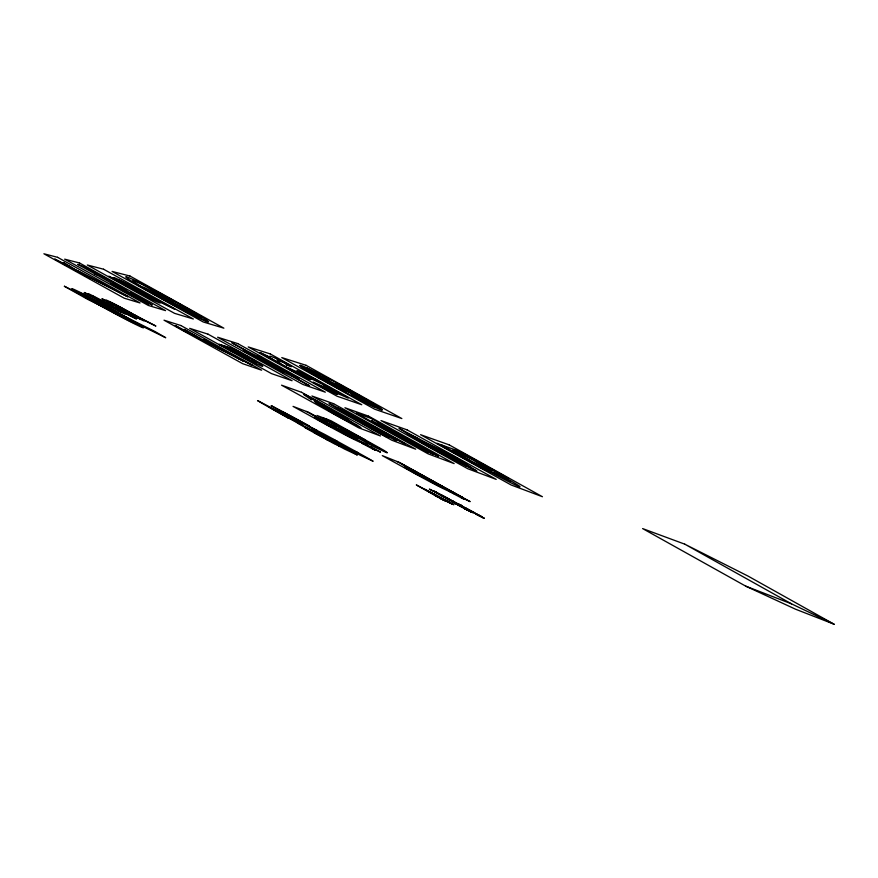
<?xml version="1.0" encoding="UTF-8"?>
<svg xmlns="http://www.w3.org/2000/svg" width="878" height="878" viewBox="0 0 878 878"><rect width="100%" height="100%" fill="white"/><g stroke="black" fill="none" stroke-linecap="round" stroke-linejoin="round"><path stroke-width="1.32" d="M136.288 323.773L136.288 323.883A32.793 1.021 28.6 0 1 117.959 314.939L106.26 308.65A32.793 1.021 28.6 0 1 80.809 294.097L78.735 292.495A32.793 1.021 28.6 0 1 96.92 301.341L108.85 307.75A32.793 1.021 28.6 0 1 134.433 322.402L136.288 323.773L100.355 304.315L114.272 311.975M140.348 318.747L140.337 318.802A17.417 0.571 28.6 0 1 130.548 314.05L122.711 309.824A17.417 0.571 28.6 0 1 112.285 303.876L109.783 302.12A17.417 0.571 28.6 0 1 119.54 306.85L125.861 310.241A17.417 0.571 28.6 0 1 132.029 313.666L133.423 314.456A17.417 0.571 28.6 0 1 138.724 317.584L140.348 318.736L121.296 308.387L128.638 312.469M418.663 445.925L417.16 444.608A30.939 1.218 28.4 0 0 414.712 443.039L411.958 441.36A27.383 1.087 28.4 0 0 409.389 439.834L370.944 418.389L356.172 413.099L383.895 428.464A30.939 1.218 28.4 0 0 401.872 438.111L403.167 438.78A30.939 1.218 28.4 0 0 410.136 442.292A30.851 1.218 28.4 0 0 412.978 443.664A30.939 1.218 28.4 0 0 418.422 445.947L418.652 445.936M423.876 448.384L438.429 456.253L428.431 451.193M428.431 452.532L414.054 444.784L423.887 449.712M453.772 504.652L450.546 503.094M484.294 518.382L476.567 514.299L484.019 518.283M382.062 409.971L381.535 409.927A46.699 2.052 28.4 0 1 375.169 407.381L372.601 406.196A46.699 2.052 28.4 0 1 359.332 399.622L355.436 397.613A46.699 2.052 28.4 0 1 338.787 388.756L334.573 386.452A46.699 2.052 28.4 0 1 318.835 377.606L315.389 375.608A46.699 2.052 28.4 0 1 304.644 369.056L302.877 367.882A46.699 2.052 28.4 0 1 300.046 365.402L300.452 365.38A46.699 2.052 28.4 0 1 306.466 367.706L308.99 368.87A46.699 2.052 28.4 0 1 322.358 375.477L326.331 377.529A46.699 2.052 28.4 0 1 343.441 386.616L347.776 388.987A46.699 2.052 28.4 0 1 363.876 398.041L367.366 400.072A46.699 2.052 28.4 0 1 378.001 406.591L379.691 407.732A46.699 2.052 28.4 0 1 382.062 409.971L332.883 383.247L349.279 392.159L343.254 388.416M102.935 302.416L91.773 295.721L121.515 311.888M110.376 305.873L102.935 301.834L110.365 305.851M249.111 352.484L250.867 353.088A24.891 0.988 28.5 0 1 267.538 361.451L268.679 362.065A24.891 0.988 28.5 0 1 292.615 376.278L309.616 385.859L291.189 375.795A24.891 0.988 28.5 0 1 274.188 367.289L273.058 366.686A24.891 0.988 28.5 0 1 249.111 352.484L231.869 342.771L250.46 352.912M337.536 393.135L330.765 389.393M341.18 394.376L326.539 389.382L320.02 385.804L333.475 390.315M118.113 286.228L123.227 288.972L118.047 286.162M119.792 286.645L124.928 289.477M292.615 376.278L291.211 375.806M448.921 491.241L462.037 498.287L464.725 499.395L461.356 497.53L470.158 501.623L399.688 462.541L382.292 455.616L415.963 474.186A30.148 0.955 28.4 0 0 449.854 491.581L449.964 491.351A30.148 0.955 28.4 0 0 449.163 490.758L448.757 490.484A30.148 0.955 28.4 0 0 446.441 489.024L432.711 481.155M297.005 372.206L303.678 375.905M300.287 374.774L266.901 356.281L299.244 374.313L313.281 379.109M323.631 386.978L330.26 390.666M139.821 286.173L144.113 287.38L201.281 317.562A39.29 1.657 28.6 0 0 160.762 294.031M94.572 274.068L101.255 275.89M76.935 270.336L127.837 296.709L83.629 274.441M341.202 394.343L307.333 375.63L341.103 394.354M310.636 378.22L303.909 374.489M431.482 492.701L424.875 489.375L442.896 499.714M287.797 367.673L299.431 373.007M333.157 383.291L343.781 386.792M294.448 371.361L307.41 375.652M338.469 388.581L349.005 392.104M320.02 382.841L308.156 377.397M326.748 386.583L323.719 385.618L328.229 388.537M116.368 285.668L121.482 288.478M315.553 431.822L314.719 431.361A40.344 1.13 28.4 0 0 309.736 428.662L297.422 422.922L301.461 425.347A40.816 1.152 28.4 0 0 305.774 427.773L306.532 428.19M311.975 428.464L315.948 430.889A41.727 1.207 28.4 0 0 320.349 433.359L321.282 433.875A46.117 1.328 28.4 0 0 327.165 437.134L347.886 448.548A46.029 1.328 28.4 0 0 353.999 451.885L355.019 452.444A41.639 1.196 28.4 0 0 360.035 455.155L373.139 461.279L369.122 458.876A41.145 1.174 28.4 0 0 364.732 456.406L363.799 455.88A45.371 1.284 28.4 0 0 357.884 452.609L336.911 441.063A45.458 1.295 28.4 0 0 330.71 437.661L329.667 437.101A41.233 1.174 28.4 0 0 324.575 434.347L300.43 421.989L317.386 430.626M684.763 544.162L642.608 528.578L745.817 586.197L795.468 609.178L834.1 624.225L748.023 576.078L684.763 544.162L791.528 603.855L834.1 624.225M416.117 445.618L410.136 442.292M313.402 415.316L315.696 416.194L308.694 412.331L293.054 406.393L327.285 425.281A30.39 0.977 28.4 0 0 360.748 442.424L360.814 442.227M316.881 417.248L326.177 421.978L323.85 421.089M132.622 287.852L141.599 292.846L118.365 280.137A21.193 0.845 28.6 0 1 130.295 285.767L137.989 289.894A21.193 0.845 28.6 0 1 145.496 294.086L147.186 295.052A21.193 0.845 28.6 0 1 153.606 298.915L155.538 300.364M327.329 423.009L336.636 427.751L334.288 426.84M745.817 586.197L791.528 603.855M337.756 428.76L347.084 433.512L344.637 432.569M347.907 434.401L357.5 439.263L353.977 437.892M356.709 439.516L367.904 445.003L360.649 442.073A30.39 0.977 28.4 0 0 359.717 441.404L359.256 441.096A30.39 0.977 28.4 0 0 356.764 439.549L306.422 411.464M401.444 463.902L462.519 497.398L449.887 491.581M403.595 465.088L404.22 465.34M355.228 435.367L364.194 440.262L360.606 438.144M407.875 467.447L408.511 467.7M410.015 468.632L410.663 468.885M414.295 470.992L414.943 471.256M416.435 472.177L417.083 472.43M420.716 474.526L421.363 474.789M327.165 437.134L336.911 441.063M422.845 475.711L423.503 475.975M337.69 445.047L340.192 446.518L333.421 443.313A28.184 0.79 28.4 0 1 330.029 441.469L329.93 441.414A32.091 0.9 28.4 0 1 326.353 439.45L314.203 432.766A32.135 0.9 28.4 0 1 310.746 430.857L310.658 430.813A28.217 0.79 28.4 0 1 307.596 429.101L305.061 427.597L311.723 430.758A28.052 0.779 28.4 0 1 314.653 432.349L320.053 434.61A32.541 0.922 28.4 0 0 323.543 436.542L335.835 443.302A32.497 0.922 28.4 0 0 339.446 445.289L340.049 445.607A28.667 0.812 28.4 0 0 342.991 447.209L349.872 450.48L347.359 448.987A28.228 0.79 28.4 0 0 344.264 447.253A32.08 0.9 28.4 0 0 340.664 445.267L328.306 438.462A32.113 0.9 28.4 0 0 324.662 436.476L324.564 436.41A28.261 0.79 28.4 0 0 321.096 434.533L314.357 431.339L316.859 432.832A28.7 0.812 28.4 0 0 319.493 434.303M427.125 478.071L427.773 478.334M314.203 432.766L331.072 441.371A31.685 0.878 28.4 0 1 334.529 443.28L335.089 443.588A28.008 0.779 28.4 0 1 337.69 445.047M323.543 436.542L328.306 438.462M429.254 479.245L429.913 479.509M433.491 481.583L434.171 481.868M435.543 482.724L436.311 483.043M439.461 484.941L440.569 485.391M441.316 486.006L442.699 486.566M326.353 439.45L331.072 441.371M335.835 443.302L340.664 445.267M347.886 448.548L357.884 452.609M444.795 488.036L446.957 488.914M335.056 443.577L340.005 445.596M446.386 488.991L449.086 490.089M449.097 490.703L453.344 492.437M449.986 491.373L455.462 493.612M453.015 493.216L459.721 495.96M465.878 508.285L450.864 500.262M460.171 505.399L459.315 505.037L467.557 510.063L464.66 508.581M467.228 509.855L472.715 512.697L468.226 509.953L470.641 510.963M472.529 511.764L481.001 516.242L478.126 514.969M477.281 514.629L468.226 509.953M278.897 363.108L259.998 352.561L264.947 354.778A15.694 0.658 28.5 0 0 270.578 357.192L270.007 356.666A48.18 2.019 28.5 0 1 289.202 364.908A26.428 1.119 28.5 0 1 287.402 365.182L286.096 364.579A22.663 0.955 28.5 0 0 287.369 364.897L287.358 364.831A22.63 0.955 28.5 0 0 286.349 363.986A35.241 1.482 28.5 0 0 277.086 359.958L280.554 363.657M329.129 387.516L348.193 398.14L334.902 392.246M441.996 495.444L441.239 495.126L465.998 509.229L464.736 508.625M131.074 288.258L108.696 276.241L117.411 280.312M157.392 300.836L174.678 309.089L149.041 295.842M462.465 506.123L451.797 500.592L456.823 503.588M335.286 384.235L364.14 398.195M442.007 495.455L445.892 497.464M318.571 377.452L346.854 391.149M355.996 435.718L358.926 437.233M283.901 370.527L298.893 378.056L288.072 372.996M258.022 358.334L243.425 350.991L253.896 355.897M120.308 308.661L101.914 298.729L109.037 302.186A21.763 0.713 28.6 0 0 120.176 308.595L122.13 309.671A21.763 0.713 28.6 0 0 140.524 319.34A21.763 0.713 28.6 0 0 142.148 319.373L141.149 318.758A21.763 0.713 28.6 0 0 135.519 315.454L133.785 314.467A21.763 0.713 28.6 0 0 111.506 302.515A21.763 0.713 28.6 0 0 108.093 301.604L109.102 302.23M141.819 319.175L155.911 326.056L134.927 315.125M110.134 305.796L121.515 311.899L84.222 292.495L91.103 295.809M104.636 303.349L106.754 304.392M109.838 305.906L115.567 308.705M118.881 310.329L120.352 311.053M122.898 312.294L136.485 318.955L116.137 308.332M218.918 348.05L243.941 361.429L183.272 330.468L175.326 325.573L214.759 345.921M93.759 297.137L97.513 299.014M101.804 301.165L104.175 302.35M107.39 303.953L113.471 307.004M448.779 501.986L451.94 503.95L442.622 499.505M337.679 408.149L338.326 408.468A88.634 3.282 28.4 0 1 391.39 436.52L393.168 437.496L392.29 437.046A23.925 0.911 28.4 0 0 387.604 435.675L389.042 436.585L386.397 435.225A23.673 0.889 28.4 0 0 377.869 431.702L376.596 431.032A91.795 3.523 28.4 0 1 337.997 408.358L389.042 436.585M340.982 415.426L315.213 402.201A36.656 1.328 28.4 0 0 316.431 403.057L316.749 403.265A40.487 1.471 28.4 0 0 319.153 404.802L357.181 425.358A39.993 1.438 28.4 0 1 359.508 426.84L359.815 427.048A36.239 1.295 28.4 0 1 360.957 427.871L339.149 416.852M438.649 496.882L450.502 502.831L447.978 501.459M70.174 266.879L54.666 259.054L76.88 270.984M80.293 272.389L127.837 296.709M461.049 505.41C458.766 504.17 464.813 507.627 461.18 505.421M319.153 404.802L347.787 419.508L352.287 422.548M324.081 407.622L348.303 420.068M328.098 410.125L357.181 425.358M448.647 501.92L446.672 500.767L447.582 501.239M454.991 502.907L460.401 505.706M452.905 502.106L462.596 507.034M463.694 507.703L469.357 510.645M455.166 503.489L460.577 506.288M466.053 509.141L471.596 512.017M461.762 507.012L434.742 491.768L453.092 501.151M444.948 499.681L447.714 501.261M437.244 496.707L416.293 484.919L446.331 500.526M338.985 386.111L378.133 406.679M304.512 368.969L343.166 389.272M207.526 321.798L187.332 311.174L144.552 285.646A39.29 1.657 28.6 0 0 141.402 286.601M429.825 491.812L453.783 504.63M390.6 430.527C376.201 423.328 406.788 439.867 392.246 431.427M440.262 498.331L441.25 498.792L434.632 495.346M422.834 476.677L419.267 474.899L428.014 479.662L423.986 477.303M464.242 508.241L463.288 507.747L464.484 508.373M447.999 501.579L449.229 502.172M390.523 430.374L392.301 431.328M391.061 430.78L377.255 422.801A23.091 0.911 28.4 0 1 379.724 424.03A23.201 0.922 28.4 0 1 384.498 426.478L388.669 428.683A23.201 0.922 28.4 0 1 391.895 430.407L397.196 433.315L391.775 431.164M423.053 476.798L409.949 469.313A22.499 0.713 28.4 0 1 412.375 470.542A22.608 0.713 28.4 0 1 417.05 472.968L421.133 475.13A22.608 0.713 28.4 0 1 424.272 476.809L429.43 479.629L424.217 477.423M478.28 515.177L481.067 516.582M440.108 498.254L445.892 501.338L445.234 500.855M326.133 387.835L313.172 382.062L328.076 390.622L337.251 394.387L332.795 391.522M140.579 292.122L154.846 299.771M119.112 280.861L133.335 288.489M141.292 292.747L155.538 300.386A21.193 0.845 28.6 0 1 143.531 294.778L134.016 289.652A21.193 0.845 28.6 0 1 121.373 282.343L118.376 280.236M333.739 427.52L319.976 419.673A22.685 0.724 28.4 0 1 322.358 420.88A22.795 0.724 28.4 0 1 327 423.284L331.083 425.446A22.795 0.724 28.4 0 1 334.233 427.136L339.457 429.99L333.859 427.498M109.794 302.186L121.504 308.463M128.045 311.975L139.767 318.264M110.419 302.68L122.108 308.957M358.882 437.123L359.651 437.617M359.409 437.485L344.977 429.265A23.541 0.779 28.4 0 1 352.276 433.008L356.49 435.236A23.541 0.779 28.4 0 1 359.76 436.992L365.149 439.944L360.364 438.012M91.784 295.787L103.165 301.889M109.53 305.314L120.923 311.427M92.42 296.281L103.78 302.383M333.969 427.652L329.799 425.545L338.645 430.352L334.441 427.904M423.13 476.743L424.173 477.314M78.768 292.615L100.794 304.436M113.108 311.053L135.179 322.906M80.019 293.57L101.991 305.368M465.428 507.78L473.944 512.357M436.289 492.415L429.364 489.112L443.28 496.597M460.599 505.256L461.202 505.585M478.126 515.265L477.478 514.914M447.692 501.129L448.318 501.47M359.607 437.507L360.331 437.902M461.071 505.519L461.784 505.805M478.28 515.057L476.205 514.223M463.88 508.329L470.641 511.753L469.971 511.281M431.822 492.887L428.157 491.12L434.412 494.544L431.702 492.942M302.723 425.04L286.206 416.611L297.532 422.966M359.892 437.749L360.693 438.1M464.341 508.406L459.029 505.596M431.537 492.854L442.885 499.67M338.908 446.002L339.742 446.452A40.728 1.152 28.4 0 0 344.648 449.108L357.335 455.045L353.362 452.675A40.256 1.119 28.4 0 0 349.06 450.26L348.292 449.832M314.653 432.349L315.246 432.678A31.729 0.878 28.4 0 1 318.846 434.643M249.517 363.887L241.274 359.508L252.271 365.424L250.449 364.403M446.704 497.991L448.702 499.165L443.73 496.498L450.842 500.251M462.069 505.969L462.596 506.2M222.507 345.394L240.473 355.338L249.758 358.433L231.562 348.357M397.152 461.532L431.383 480.42M480.046 515.836L484.316 518.36M300.078 365.402L338.93 386.989M492.723 472.551L509.931 481.385L499.022 474.877M489.606 471.409L493.677 473.67A22.707 0.977 28.3 0 0 518.931 486.533A22.707 0.977 28.3 0 0 506.321 478.345L502.194 476.052M441.272 444.839L488.047 470.827M414.559 442.94L425.995 449.284M417.95 445.179L425.446 449.47M402.903 438.649L414.196 444.905M117.828 285.537L126.937 290.585L123.425 289.586L114.381 284.571M229.279 347.611L247.409 357.653M227.007 346.865L245.083 356.874M224.746 346.13L242.767 356.106M456.286 450.238L503.796 476.644M338.513 416.501L335.396 414.734A36.437 1.317 28.4 0 1 332.323 412.923L331.741 412.583A40.245 1.449 28.4 0 1 328.657 410.695M460.489 505.19L458.492 504.049L479.64 515.836L479.037 515.474M448.746 498.814L434.248 491.131L437.068 492.734M301.45 373.677C284.483 363.92 320.108 380.854 321.216 383.126M306.115 376.717C322.764 386.287 287.94 369.715 286.689 367.432M322.983 417.752L359.596 437.793L326.561 419.113M333.673 411.398L314.126 400.752L317.386 403.035M154.671 290.399L170.508 299.815L162.156 296.095L167.325 299.464L165.536 299.233L153.255 292.791L156.119 295.129A39.29 1.657 28.6 0 0 199.778 317.715M346.931 390.534L374.972 407.293M306.663 367.805L335.264 384.882M426.917 451.457L428.453 452.51M188.177 332.301L193.456 335.55M224.131 351.277L204.201 339.402L219.994 349.148M200.272 338.491L184.062 329.36L196.145 336.384M234.558 356.073L239.76 359.278M414.987 436.783L438.89 452.038M443.116 451.127L466.723 466.251M262.006 358.542L258.209 355.809L267.603 361.484M274.123 367.245L283.265 372.777L279.632 370.154M322.665 375.63L333.146 383.532M349.027 391.873L359.036 399.468M99.236 302.57L102.956 305.489M105.02 307.102L108.652 309.956M106.403 306.422L110.079 309.319M112.11 310.911L115.687 313.731M102.375 300.924L104.284 302.438M105.349 303.283L107.237 304.776M106.062 302.899L107.961 304.414M109.015 305.248L110.891 306.74M124.566 309.539L126.443 311.053M127.486 311.899L129.329 313.402M120.769 307.498L122.657 309.023M123.71 309.879L125.576 311.383M131.788 286.557L134.038 288.522M135.278 289.619L137.484 291.551M136.419 289.038L138.636 290.991M139.865 292.078L142.06 293.998M347.787 419.508A40.223 1.449 28.4 0 0 344.681 417.61L344.099 417.259A36.459 1.317 28.4 0 0 340.982 415.426M460.884 462.519A68.188 2.853 28.4 0 1 432.986 448.274M455.013 458.755A68.451 2.875 28.4 0 1 427.026 444.477M449.086 454.958A68.725 2.897 28.4 0 1 421.034 440.646M233.746 349.071A33.836 1.295 28.5 0 1 255.871 362.153A33.836 1.295 28.5 0 1 246.367 358.465L238.531 354.46A33.836 1.295 28.5 0 1 220.4 344.703M103.9 303.108A21.182 0.68 28.6 0 0 121.757 312.502A21.182 0.68 28.6 0 0 123.216 312.491L122.229 311.888A21.182 0.68 28.6 0 0 116.719 308.661L115.018 307.695A21.182 0.68 28.6 0 0 93.364 296.073A21.182 0.68 28.6 0 0 90.182 295.238L91.169 295.853A21.182 0.68 28.6 0 0 102.002 302.065M64.401 286.272L87.712 299.376L165.744 337.745L155.132 331.599L64.401 286.272M450.14 455.155L457.328 458.964L450.14 455.155M456.922 459.512L464.089 463.299L456.922 459.512M463.65 463.825L470.784 467.59L463.705 463.825M387.132 452.697L386.935 452.697A31.389 1.043 28.4 0 1 352.166 434.906L316.903 415.448L331.149 420.858L382.984 449.788A31.389 1.043 28.4 0 1 385.508 451.38L385.969 451.687A31.389 1.043 28.4 0 1 386.891 452.368L387.143 452.686M126.114 276.833L125.982 276.877A47.061 1.986 28.6 0 0 138.494 285.383L140.074 286.316A47.061 1.986 28.6 0 0 150.884 292.561L152.86 293.68A47.061 1.986 28.6 0 0 207.12 321.666L207.636 321.842A47.061 1.986 28.6 0 0 208.448 321.578L208.185 321.315A47.061 1.986 28.6 0 0 156.317 291.266L154.21 290.168A47.061 1.986 28.6 0 0 142.598 284.187L140.875 283.32A47.061 1.986 28.6 0 0 128.451 277.536L127.76 277.272A47.061 1.986 28.6 0 0 126.114 276.833M63.271 262.555L90.445 278.666L63.271 262.555M408.05 433.589L417.05 438.517L408.05 433.589M414.965 437.99L423.931 442.907L415.053 438.023M421.824 442.369L430.747 447.253L421.912 442.391M340.873 431.57L338.908 430.692L348.281 436.146A22.795 0.724 28.4 0 0 354.229 438.737L340.873 431.548M398.228 434.895L396.143 433.995L405.493 439.538A23.201 0.922 28.4 0 0 411.859 442.194L398.25 434.873M366.422 441.502L364.359 440.58L373.951 446.178A23.541 0.779 28.4 0 0 380.24 448.91L366.433 441.48M78.01 264.432L148.689 304.029L138.537 299.31L110.826 283.594L119.573 286.03L86.132 267.614L78.01 264.432M430.209 480.859L428.124 479.915L437.134 485.161A22.608 0.713 28.4 0 0 443.5 487.992L430.231 480.848M57.553 257.309L43.9 253.775L124.27 298.213L140.074 302.965L57.553 257.309M79.536 262.994L64.665 259.153L148.327 305.445L165.547 310.625L79.536 262.994M103.582 269.217L87.306 265.002L174.535 313.336L193.358 318.999L103.582 269.217M129.966 276.043L112.099 271.423L203.213 321.963L223.868 328.174L129.966 276.043M180.89 325.54L164.01 320.185L242.657 363.668L261.6 370.198L180.89 325.54M208.042 334.167L189.681 328.339L271.467 373.6L292.067 380.712L208.042 334.167M237.708 343.583L217.634 337.218L302.822 384.421L325.321 392.17L237.708 343.583M270.226 353.911L248.211 346.92L337.097 396.23L361.758 404.736L270.226 353.911M306.038 365.292L281.772 357.587L374.686 409.192L401.85 418.565L306.038 365.292M235.106 349.521L219.094 344.275A40.607 1.547 28.5 0 0 261.765 366.093A40.607 1.547 28.5 0 0 235.106 349.521M301.505 392.279L281.553 385.179L358.531 427.74L380.459 435.96L301.505 392.279M333.596 403.704L311.899 395.989L391.873 440.251L415.711 449.185L333.596 403.704M368.606 416.172L344.922 407.743L428.146 453.849L454.145 463.606L368.606 416.172M406.953 429.825L380.997 420.584L467.733 468.709L496.213 479.388L406.953 429.825M449.13 444.85L420.562 434.676L511.128 484.985L542.439 496.728L449.13 444.85M460.884 451.885L436.86 443.258L483.427 469.126L508.625 478.422L460.884 451.885M456.472 451.468L452.796 450.14L472.43 461.773L491.899 471.157L472.243 459.49L456.472 451.468M389.536 430.516L385.76 429.144A23.201 0.922 28.4 0 1 371.646 420.781L389.536 430.516M387.966 437.365L386.057 436.662A99.807 3.83 28.4 0 1 329.041 403.364A96.36 3.567 28.4 0 1 405.482 443.906L403.496 443.171A16.002 0.604 28.4 0 0 396.626 440.602L394.683 439.878A15.837 0.593 28.4 0 0 387.966 437.365M332.455 427.279L329.009 425.94A22.795 0.724 28.4 0 1 314.862 417.709L332.455 427.279M357.675 437.046L353.999 435.62A23.541 0.779 28.4 0 1 339.512 427.169L357.675 437.046M371.372 446.913L361.659 443.105L373.128 449.24L375.575 450.205L372.14 448.307L380.503 452.148L371.372 446.913M421.681 476.502L417.862 474.954A22.608 0.713 28.4 0 1 404.264 467.03L421.681 476.502M431.153 452.324L428.113 450.996L433.403 454.288L421.242 448.636L424.239 449.942L418.949 446.65L431.153 452.324M133.28 289.488L130.921 288.182A26.483 1.065 28.6 0 1 117.487 280.367L116.269 279.588A26.483 1.065 28.6 0 1 120.516 280.499A26.483 1.065 28.6 0 1 147.647 295.041L149.765 296.248A26.483 1.065 28.6 0 1 156.58 300.32L157.777 301.077A26.483 1.065 28.6 0 1 155.68 301.198A26.483 1.065 28.6 0 1 133.28 289.488M423.163 443.642L399.04 428.266A68.989 2.919 28.4 0 0 453.322 455.956L476.875 471.069A67.924 2.832 28.4 0 1 423.163 443.642M309.385 426.148A42.177 1.207 28.4 0 0 282.87 412.045A42.879 1.24 28.4 0 0 302.954 423.58A43.845 1.273 28.4 0 1 271.192 405.614A43.121 1.229 28.4 0 1 309.385 426.148M268.975 406.865A41.935 1.185 28.4 0 0 288.708 418.191A42.879 1.218 28.4 0 1 257.539 400.566A42.188 1.174 28.4 0 1 294.887 420.639A41.266 1.152 28.4 0 0 268.975 406.865M310.867 398.107A37.765 1.383 28.4 0 0 311.833 399.764A38.687 1.416 28.4 0 1 305.445 394.738A38.402 1.394 28.5 0 1 331.434 409.828A37.491 1.361 28.5 0 0 310.867 398.107M263.784 361.132A15.178 0.604 28.5 0 0 284.22 371.635A15.178 0.604 28.5 0 0 264.64 360.397A15.178 0.604 28.5 0 0 263.784 361.132M126.575 291.298A29.786 1.152 28.6 0 0 152.256 305.083A29.446 1.13 28.6 0 0 129.9 292.253A28.864 1.108 28.6 0 1 144.255 300.649A29.183 1.13 28.6 0 1 126.575 291.298M87.745 298.63A40.992 1.273 28.6 0 0 143.454 327.801A40.992 1.273 28.6 0 0 91.323 298.081A40.992 1.273 28.6 0 0 87.745 298.63"/></g></svg>
